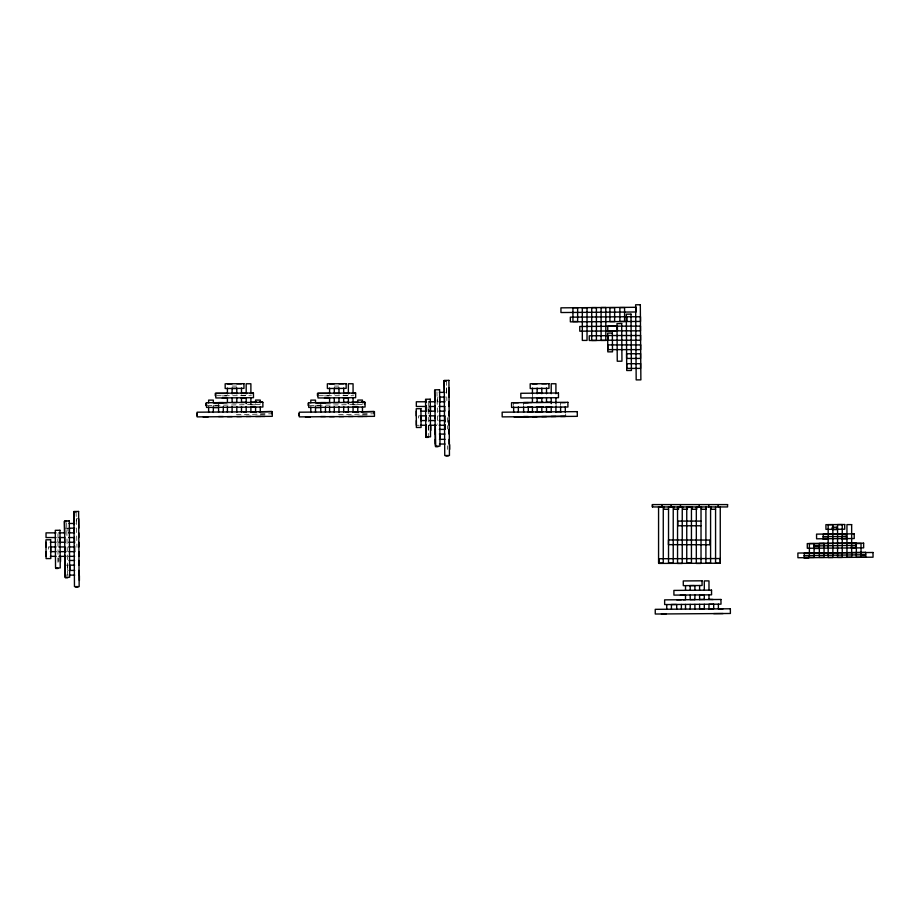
<?xml version="1.0" encoding="UTF-8"?>
<svg xmlns="http://www.w3.org/2000/svg" width="919" height="919" viewBox="0 0 919 919"><rect width="100%" height="100%" fill="white"/><g stroke="black" fill="none" stroke-linecap="round" stroke-linejoin="round"><path stroke-width="0.69" stroke-dasharray="4.59 3.45" d="M236.424 414.71L271.863 413.791M338.606 414.71L372.632 413.826M207.361 405.474L260.881 404.394M309.542 405.474L363.074 404.394M232.105 386.072L236.803 386.072L236.803 388.427M334.286 386.072L338.985 386.072L338.985 388.427M241.042 395.572L245.741 395.572L245.741 397.916M343.224 395.572L347.922 395.572L347.922 397.916M216.666 395.721L251.438 395.721M318.847 395.721L353.631 395.721M222.26 395.905L226.959 395.905M324.441 395.905L329.14 395.905M250.6 404.831L255.298 404.831L255.298 407.174M352.793 404.831L357.48 404.831L357.48 407.174M213.242 405.279L217.941 405.279M315.424 405.279L320.122 405.279M260.272 414.078L264.971 414.078L264.971 416.422M362.465 414.078L367.152 414.078L367.152 416.422M420.994 415.859L418.639 415.859L418.639 420.557M416.364 425.256L419.213 425.256M78.701 518.775L76.357 518.775L76.357 523.474M64.95 528.161L67.719 528.161M69.453 528.448L67.098 528.448L67.098 533.146M50.694 546.943L48.351 546.943L48.351 551.641M64.881 565.162L67.661 565.162M64.996 575.122L67.765 575.122M446.358 380.799L446.875 400.65M447.312 417.64L447.61 428.989M76.07 511.883L76.989 547.322M436.962 391.77L437.616 424.176M66.673 522.854L67.719 574.984M565.679 413.895L565.725 416.25M556.052 404.475L556.098 406.818M560.601 402.671L560.601 405.44M532.675 393.309L532.675 396.836M523.612 402.602L523.612 405.394M513.652 402.717L513.652 405.486M447.335 445.853L447.335 449.38M446.645 387.692L446.645 392.379M437.398 397.364L437.398 402.051M428.472 425.704L428.472 430.402M428.288 401.212L428.288 435.997M428.139 406.922L428.139 411.62M320.765 402.602L320.765 405.394M218.584 402.602L218.584 405.394M67.546 565.805L67.546 570.504M58.184 557.959L58.184 561.486M58 533.698L58 565.69M57.851 539.177L57.851 541.532"/><path stroke-width="1.38" d="M710.869 506.943L710.869 509.287L715.568 509.287M710.284 544.772L710.295 540.073L668.492 539.947L668.423 544.645L710.318 544.772L710.341 540.073M444.015 380.857L446.358 380.799L444.015 380.868L444.302 392.206M243.443 412.183L246.292 412.103M250.531 411.999L256.217 411.85M259.032 411.781L271.806 411.448L271.863 413.791M345.636 412.183L348.485 412.103M352.712 411.999L358.399 411.85M361.224 411.781L373.987 411.448L374.044 413.791M445.956 455.973L448.3 455.893M76.07 511.883L73.727 511.952L74.048 524.715M75.657 587.057L78.012 586.977M214.345 402.981L227.039 402.729M232.656 402.614L236.895 402.533M241.111 402.442L246.751 402.327M250.967 402.246L256.619 402.131M259.422 402.074L262.248 402.017M316.538 402.981L330.633 402.694M333.436 402.637L339.077 402.533M343.292 402.442L348.944 402.327M351.747 402.269L357.388 402.154M361.604 402.074L364.429 402.017L364.475 404.371M438.064 446.703L435.721 446.76L435.296 425.623M66.65 521.452L64.296 521.51L64.548 534.169M67.776 577.787L65.421 577.844L64.973 555.294M523.37 402.602L531.894 402.476M536.145 402.419L543.244 402.315M546.081 402.269L551.768 402.189M527.701 407.232L531.963 407.174M536.214 407.106L543.313 407.002M546.15 406.968L551.837 406.887M528.448 412.091L532.744 412.022M535.593 411.988L542.761 411.884M547.046 411.815L551.354 411.758M555.627 411.701L561.371 411.609M514.203 416.996L565.725 416.25M683.104 599.728L685.517 599.693L685.517 595.018M694.902 599.556L690.203 599.625L690.203 594.984M699.6 599.475L704.299 599.406M708.986 599.337L713.121 599.51M701.036 608.998L704.299 608.952L704.299 604.277M708.986 608.883L713.684 608.815L713.684 604.208M718.382 608.746L723.058 608.837M658.866 558.718L720.255 558.545L720.289 563.232L658.831 563.416L658.808 558.718L658.877 563.416M236.803 383.728L241.49 383.728M338.985 383.728L343.683 383.728M541.819 383.728L546.518 383.728M227.407 383.797L232.105 383.797M329.588 383.797L334.286 383.797M532.434 383.797L537.133 383.797M232.105 388.427L236.803 388.427M334.286 388.427L338.985 388.427M439.397 392.379L444.922 392.379M536.903 393.309L542.543 393.309M227.797 393.378L215.276 393.378L215.276 395.721M231.967 393.378L237.527 393.378M241.708 393.378L247.268 393.378M250.048 393.378L252.828 393.378M329.978 393.378L317.457 393.378L317.457 395.721M334.148 393.378L339.72 393.378M343.89 393.378L349.45 393.378M352.241 393.378L355.021 393.378M439.397 397.077L444.922 397.077M241.042 397.916L245.741 397.916M343.224 397.916L347.922 397.916M536.903 398.007L542.543 398.007M222.26 398.26L226.959 398.26M324.441 398.26L329.14 398.26M426.278 401.775L416.33 401.775L416.33 406.474L426.278 406.474M429.127 401.775L434.813 401.775M439.087 401.775L444.773 401.775M218.584 402.602L223.283 402.602M320.765 402.602L325.464 402.602M523.612 402.602L528.299 402.602M560.601 402.671L565.3 402.671M513.652 402.717L518.35 402.717M429.127 406.474L434.813 406.474M439.087 406.474L444.773 406.474M250.6 407.174L255.298 407.174M352.793 407.174L357.48 407.174M213.242 407.622L217.941 407.622M315.424 407.622L320.122 407.622M420.58 411.161L426.29 411.161M429.139 411.161L434.848 411.161M439.133 411.161L444.842 411.161M420.58 415.859L426.29 415.859M429.139 415.859L434.848 415.859M439.133 415.859L444.842 415.859M246.189 416.468L250.887 416.468M260.272 416.422L264.971 416.422M348.37 416.468L353.068 416.468M362.465 416.422L367.152 416.422M551.216 416.468L555.915 416.468M218.584 416.525L223.283 416.525M227.407 416.629L232.105 416.629M236.803 416.56L241.49 416.56M255.585 416.502L260.272 416.502M320.765 416.525L325.464 416.525M329.588 416.629L334.286 416.629M338.985 416.56L343.683 416.56M357.767 416.502L362.465 416.502M523.612 416.525L528.299 416.525M532.434 416.629L537.133 416.629M541.819 416.56L546.518 416.56M560.601 416.514L565.3 416.514M203.283 417.123L207.981 417.123M305.464 417.123L310.162 417.123M420.649 420.557L426.359 420.557M429.207 420.557L434.917 420.557M439.202 420.557L444.911 420.557M420.649 425.256L426.359 425.256M429.207 425.256L436.353 425.256M439.202 425.256L444.911 425.256M439.351 429.38L444.911 429.38M439.351 434.078L444.911 434.078M428.288 437.387L425.945 437.387L425.945 424.865M439.443 439.339L444.98 439.339M439.443 444.038L444.98 444.038M668.607 509.287L663.909 509.287L663.909 506.943M700.898 521.084L677.774 521.084L677.774 525.771L700.898 525.771M69.097 523.474L74.634 523.474M69.097 528.161L74.634 528.161M55.99 532.859L46.03 532.859L46.03 537.558L55.99 537.558M58.839 532.859L64.525 532.859M68.787 532.859L74.485 532.859M846.502 536.42L841.804 536.42L841.804 538.764L846.502 538.764L846.376 534.226L823.252 534.226L823.252 536.57L846.376 536.57M58.839 537.558L64.525 537.558M68.787 537.558L74.485 537.558M50.281 542.244L55.99 542.244M58.85 542.244L64.56 542.244M68.845 542.244L74.554 542.244M50.281 546.943L55.99 546.943M58.85 546.943L64.56 546.943M68.845 546.943L74.554 546.943M50.35 551.641L56.059 551.641M58.919 551.641L66.053 551.641M68.914 551.641L74.623 551.641M861.034 554.927L865.732 554.927L865.732 557.27L856.347 557.362L856.347 543.52L861.034 543.52L861.034 557.362M50.35 556.34L56.059 556.34M58.919 556.34L66.053 556.34M68.914 556.34L74.623 556.34M69.063 560.464L74.623 560.464M69.063 565.162L74.623 565.162M55.657 568.47L58 568.47M69.143 570.423L74.68 570.423M69.143 575.122L74.68 575.122M699.6 595.064L703.839 594.892M676.694 599.785L681.381 599.751M713.408 604.311L708.986 604.311L708.986 608.941M723.081 613.559L713.684 613.593M444.451 397.858L444.566 402.131M444.67 406.359L444.785 410.632M444.934 416.284L445.072 421.959M445.152 424.785L445.255 429.047M298.87 413.389L298.951 415.733M196.689 413.389L196.769 415.733M74.129 527.529L74.267 533.215M74.382 537.443L74.531 543.129M74.6 545.955L74.749 551.63M434.584 390.414L434.813 401.695M434.894 405.899L435.009 411.551M435.089 415.767L435.147 418.593M308.083 403.154L308.141 405.497M64.606 536.983L64.721 542.635M64.801 546.851L64.916 552.491M720.255 506.943L720.255 563.29L715.568 563.29L715.568 506.943M718.382 604.174L718.382 608.872M718.176 504.588L718.141 506.943M710.582 506.943L710.582 563.29L705.895 563.29L705.895 506.943M708.986 590.159L708.986 580.9L704.299 580.9L704.299 590.193M708.986 594.846L708.986 599.544M708.756 504.588L708.721 506.943M706.171 506.943L706.171 509.287L701.473 509.287L701.473 506.943M704.299 594.88L704.299 599.579M699.6 585.529L699.6 590.228M699.6 594.915L699.6 599.613M699.6 604.311L699.6 609.01M699.221 504.588L699.256 506.943M696.786 506.943L696.786 509.287L692.087 509.287L692.087 506.943M694.902 585.564L694.902 590.251M694.902 594.949L694.902 599.647M694.902 604.346L694.902 609.044M694.259 585.564L689.56 585.598M690.203 585.885L690.203 590.285M690.203 604.38L690.203 609.067M687.389 506.943L687.389 509.287L682.691 509.287L682.691 506.943M685.517 585.633L685.517 590.32M685.517 604.415L685.517 609.102M685.057 595.018L680.37 595.053M681.381 604.438L681.381 609.136M680.474 504.588L680.451 506.943M678.567 506.943L678.567 509.287L673.868 509.287L673.868 506.943M676.694 604.472L676.694 609.171M676.039 604.484L671.341 604.518M671.421 604.759L671.421 609.205M671.077 504.588L671.111 506.943M666.734 604.553L666.734 609.24M666.08 613.938L661.393 613.972M652.444 504.588L652.444 506.943M565.3 406.83L565.3 412.355M560.601 406.83L560.601 412.355M555.915 393.711L555.915 383.763L551.216 383.763L551.216 393.711M555.915 397.984L555.915 403.671M555.915 406.52L555.915 412.206M551.216 397.984L551.216 403.671M551.216 406.52L551.216 412.206M546.518 388.013L546.518 393.723M546.518 398.007L546.518 402.281M546.518 406.566L546.518 412.275M541.819 388.013L541.819 393.723M541.819 398.007L541.819 402.281M541.819 406.566L541.819 412.275M537.133 388.082L537.133 393.791M537.133 398.076L537.133 402.35M537.133 406.635L537.133 412.344M532.434 388.082L532.434 393.791M532.434 398.076L532.434 402.35M532.434 406.635L532.434 412.344M528.299 406.784L528.299 412.344M523.612 406.784L523.612 412.344M518.35 406.876L518.35 412.413M513.652 406.876L513.652 412.413M449.69 444.681L449.69 449.38M449.127 411.161L449.127 415.859M449.196 420.557L449.196 425.256M449.127 439.339L449.127 444.038M448.989 387.692L449.081 397.077M449.035 401.775L449.035 406.474M449.092 429.38L449.092 434.078M440.19 434.721L440.19 439.42M439.741 397.364L439.741 402.051M435.169 429.38L435.169 434.078M435.284 439.339L435.284 444.038M430.827 425.704L430.827 430.402M430.483 406.922L430.483 411.62M425.945 399.822L425.945 402.602M425.945 405.394L425.945 410.954M425.945 416.525L425.945 420.695M420.994 415.859L420.994 420.557M416.364 420.557L416.364 425.256M416.296 411.161L416.296 415.859M362.465 402.809L362.465 400.064L357.767 400.064L357.767 402.809M362.465 406.91L362.465 412.39M357.767 406.91L357.767 412.39M353.068 393.711L353.068 383.763L348.37 383.763L348.37 393.711M353.068 397.984L353.068 403.671M353.068 406.52L353.068 412.206M348.37 397.984L348.37 403.671M348.37 406.52L348.37 412.206M343.683 388.013L343.683 393.723M343.683 398.007L343.683 402.281M343.683 406.566L343.683 412.275M338.985 388.013L338.985 393.723M338.985 398.007L338.985 402.281M338.985 406.566L338.985 412.275M334.286 388.082L334.286 393.791M334.286 398.076L334.286 402.35M334.286 406.635L334.286 412.344M329.588 388.082L329.588 393.791M329.588 398.076L329.588 402.35M329.588 406.635L329.588 412.344M325.464 406.784L325.464 412.344M320.765 406.784L320.765 412.344M315.504 402.867L315.504 400.121L310.806 400.121L310.806 402.867M315.504 406.979L315.504 412.447M310.806 406.979L310.806 412.447M260.272 402.809L260.272 400.064L255.585 400.064L255.585 402.809M260.272 406.91L260.272 412.39M255.585 406.91L255.585 412.39M250.887 393.711L250.887 383.763L246.189 383.763L246.189 393.711M250.887 397.984L250.887 403.671M250.887 406.52L250.887 412.206M246.189 397.984L246.189 403.671M246.189 406.52L246.189 412.206M241.49 388.013L241.49 393.723M241.49 398.007L241.49 402.281M241.49 406.566L241.49 412.275M236.803 388.013L236.803 393.723M236.803 398.007L236.803 402.281M236.803 406.566L236.803 412.275M232.105 388.082L232.105 393.791M232.105 398.076L232.105 402.35M232.105 406.635L232.105 412.344M227.407 388.082L227.407 393.791M227.407 398.076L227.407 402.35M227.407 406.635L227.407 412.344M223.283 406.784L223.283 412.344M218.584 406.784L218.584 412.344M213.323 402.867L213.323 400.121L208.624 400.121L208.624 402.867M213.323 406.979L213.323 412.447M208.624 406.979L208.624 412.447M79.402 575.765L79.402 580.463M78.839 542.244L78.839 546.943M78.908 551.641L78.908 556.34M78.839 570.423L78.839 575.122M78.701 518.775L78.781 528.161M78.747 532.859L78.747 537.558M78.804 560.464L78.804 565.162M69.901 565.805L69.901 570.504M69.453 528.448L69.453 533.146M64.881 560.464L64.881 565.162M64.996 570.423L64.996 575.122M60.528 556.788L60.528 561.486M60.194 538.006L60.194 542.704M50.694 546.943L50.694 551.641M46.007 542.244L46.007 546.943M46.065 551.641L46.065 556.34M855.773 542.98L813.912 543.623L813.958 545.978L855.819 545.323L855.75 542.98M865.698 552.388L804.286 553.261L804.355 555.604L865.755 554.743L865.698 552.388M640.325 304.74L635.638 304.775L636.178 379.903L640.876 379.869L640.325 304.74M636.051 307.291L560.923 307.842L560.958 312.529L636.086 311.989L636.051 307.291M631.008 314.137L626.31 314.172L626.724 370.518L631.41 370.483L631.008 314.137M626.666 316.756L570.32 317.158L570.354 321.857L640.497 321.443L640.497 316.756L626.666 316.756L626.666 321.443L626.666 316.756M621.681 323.557L616.994 323.591L617.258 361.236L621.956 361.201L621.681 323.557M617.384 326.211L579.74 326.486L579.774 331.185L617.419 330.909L617.384 326.211M612.364 333.057L607.666 333.092L607.804 351.874L612.502 351.839L612.364 333.057M608.022 335.665L589.24 335.803L589.274 340.501L608.056 340.363L608.022 335.665M448.909 380.374L444.21 380.409L444.75 455.537L449.448 455.502L448.909 380.374M243.937 383.671L225.155 383.809L225.189 388.507L243.972 388.369L243.937 383.671M346.13 383.671L327.348 383.809L327.382 388.507L346.164 388.369L346.13 383.671M548.965 383.671L530.183 383.809L530.217 388.507L548.999 388.369L548.965 383.671M439.581 389.771L434.882 389.805L435.296 446.152L439.994 446.117L439.581 389.771M253.437 392.999L215.793 393.275L215.827 397.961L253.472 397.697L253.437 392.999M355.619 392.999L317.974 393.275L318.008 397.961L355.653 397.697L355.619 392.999M558.453 392.999L520.809 393.275L520.843 397.961L558.488 397.697L558.453 392.999M430.264 399.191L425.566 399.225L425.842 436.87L430.529 436.835L430.264 399.191M262.857 402.315L206.511 402.729L206.545 407.427L262.891 407.014L262.857 402.315M365.038 402.315L308.704 402.729L308.727 407.427L365.073 407.014L365.038 402.315M567.885 402.315L511.538 402.729L511.573 407.427L567.919 407.014L567.885 402.315M420.936 408.691L416.238 408.725L416.376 427.496L421.074 427.461L420.936 408.691M272.254 411.643L197.125 412.194L197.16 416.881L272.288 416.341L272.254 411.643M374.435 411.643L299.318 412.194L299.341 416.881L374.47 416.341L374.435 411.643M577.281 411.643L502.153 412.194L502.188 416.881L577.316 416.341L577.281 411.643M78.609 511.458L73.922 511.492L74.462 586.621L79.16 586.586L78.609 511.458M69.293 520.855L64.594 520.889L65.008 577.235L69.695 577.201L69.293 520.855M844.699 524.519L825.917 524.657L825.951 529.355L844.733 529.218L844.699 524.519M59.965 530.274L55.278 530.309L55.542 567.953L60.24 567.919L59.965 530.274M854.199 533.847L816.554 534.123L816.589 538.81L854.233 538.534L854.199 533.847M50.648 539.775L45.95 539.809L46.088 558.591L50.786 558.557L50.648 539.775M863.619 543.163L807.273 543.577L807.307 548.275L863.653 547.862L863.619 543.163M873.016 552.491L797.887 553.031L797.922 557.73L873.05 557.19L873.016 552.491M702.047 580.808L683.265 580.946L683.299 585.644L702.082 585.506L702.047 580.808M711.536 590.136L673.891 590.412L673.926 595.11L711.57 594.834L711.536 590.136M720.967 599.464L664.621 599.866L664.655 604.564L721.001 604.151L720.967 599.464M730.352 608.78L655.236 609.331L655.27 614.018L730.387 613.478L730.352 608.78M605.805 307.543L601.106 307.543L601.106 340.386L605.805 340.386L605.805 307.543M577.626 307.67L572.939 307.67L572.939 321.501L577.626 321.501L577.626 307.67M587.023 307.704L582.324 307.704L582.324 340.421L587.023 340.421L587.023 307.704M596.408 307.612L591.721 307.612L591.721 340.455L596.408 340.455L596.408 307.612M614.627 307.658L609.929 307.658L609.929 321.57L614.627 321.57L614.627 307.658M624.587 307.612L619.888 307.612L619.888 321.455L624.587 321.455L624.587 307.612M640.463 326.142L607.758 326.142L607.758 330.84L640.463 330.84L640.463 326.142M640.554 335.538L607.723 335.538L607.723 340.225L640.554 340.225L640.554 335.538M640.623 344.924L607.792 344.924L607.792 349.622L640.623 349.622L640.623 344.924M640.52 353.746L626.597 353.746L626.597 358.444L640.52 358.444L640.52 353.746M640.554 363.706L626.712 363.706L626.712 368.404L640.554 368.404L640.554 363.706M727.572 504.588L652.41 504.588L652.41 506.943L727.572 506.943L727.572 504.588M663.265 506.725L658.567 506.725L658.567 563.071L663.265 563.071L663.265 506.725M673.225 506.725L668.527 506.725L668.527 563.071L673.225 563.071L673.225 506.725M691.444 506.725L686.746 506.725L686.746 563.071L691.444 563.071L691.444 506.725M682.243 507.104L677.544 507.104L677.544 563.45L682.243 563.45L682.243 507.104M701.025 507.104L696.326 507.104L696.326 563.45L701.025 563.45L701.025 507.104M832.867 524.646L828.168 524.646L828.168 557.477L832.867 557.477L832.867 524.646M842.252 524.577L837.565 524.577L837.565 557.408L842.252 557.408L842.252 524.577M851.649 524.611L846.95 524.611L846.95 557.316L851.649 557.316L851.649 524.611M836.91 527.242L832.223 527.242L832.223 529.585L836.91 529.585L836.91 527.242M827.72 536.753L823.022 536.753L823.022 539.097L827.72 539.097L827.72 536.753M814.085 543.566L809.386 543.566L809.386 557.408L814.085 557.408L814.085 543.566M824.044 543.451L819.346 543.451L819.346 557.373L824.044 557.373L824.044 543.451M856.06 545.668L851.362 545.668L851.362 548.023L856.06 548.023L856.06 545.668M818.703 546.127L814.004 546.127L814.004 548.471L818.703 548.471L818.703 546.127M808.743 555.616L804.045 555.616L804.045 557.971L808.743 557.971L808.743 555.616M205.959 405.497L205.913 403.154L205.948 405.497M661.829 506.943L661.829 504.588L661.795 506.943"/></g></svg>
